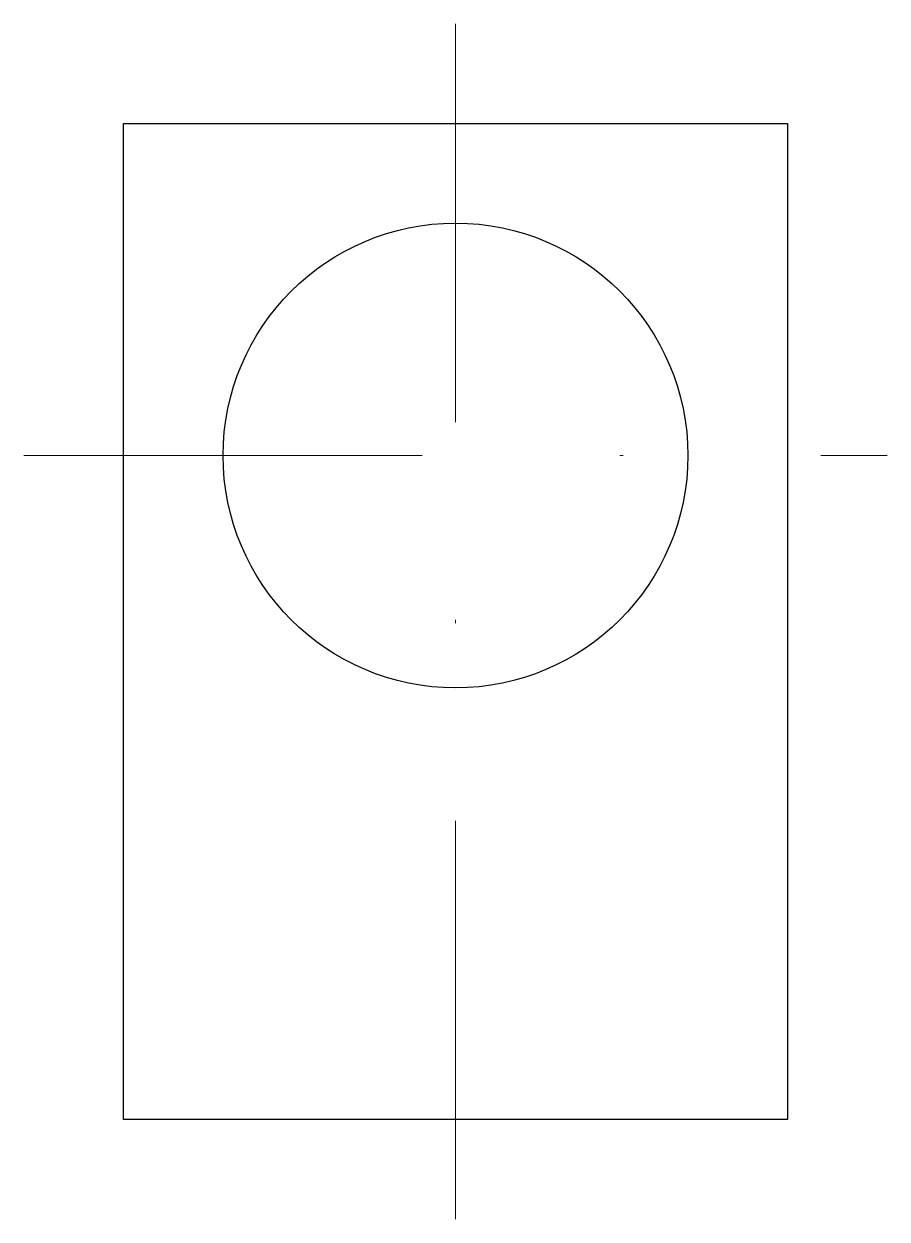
# Model space of a CAD drawing. Header units: millimetres. Extents: x 17 to 43, y -3 to 33.
import ezdxf

# ---------------------------------------------------------------- set-up
doc = ezdxf.new("R2010")
doc.units = ezdxf.units.MM
doc.linetypes.add('DASHDOT', pattern=[24, 12, -5.95, 0.1, -5.95])
doc.layers.get('0').update_dxf_attribs({"lineweight": 25, "true_color": 0xffffff})
doc.layers.add('red', color=1, linetype='DASHDOT', lineweight=13, true_color=0xff0000)

# ---------------------------------------------------------------- blocks, each defined once
blk = doc.blocks.new('block 1')
for p, q in [((-20, 10), (10, 10)), ((-20, -10), (-20, 10)), ((10, 10), (10, -10)), ((10, -10), (-20, -10))]:
    blk.add_line(p, q)
blk.add_circle((0, 0), 7)
at = {"layer": 'red'}
for p, q in [((0, 13), (0, -13)), ((-23, 0), (13, 0))]:
    blk.add_line(p, q, dxfattribs=at)

msp = doc.modelspace()

# ---------------------------------------------------------------- block references
at = {"rotation": 90}
msp.add_blockref('block 1', (30, 20), dxfattribs=at)

doc.saveas('drawing.dxf')
